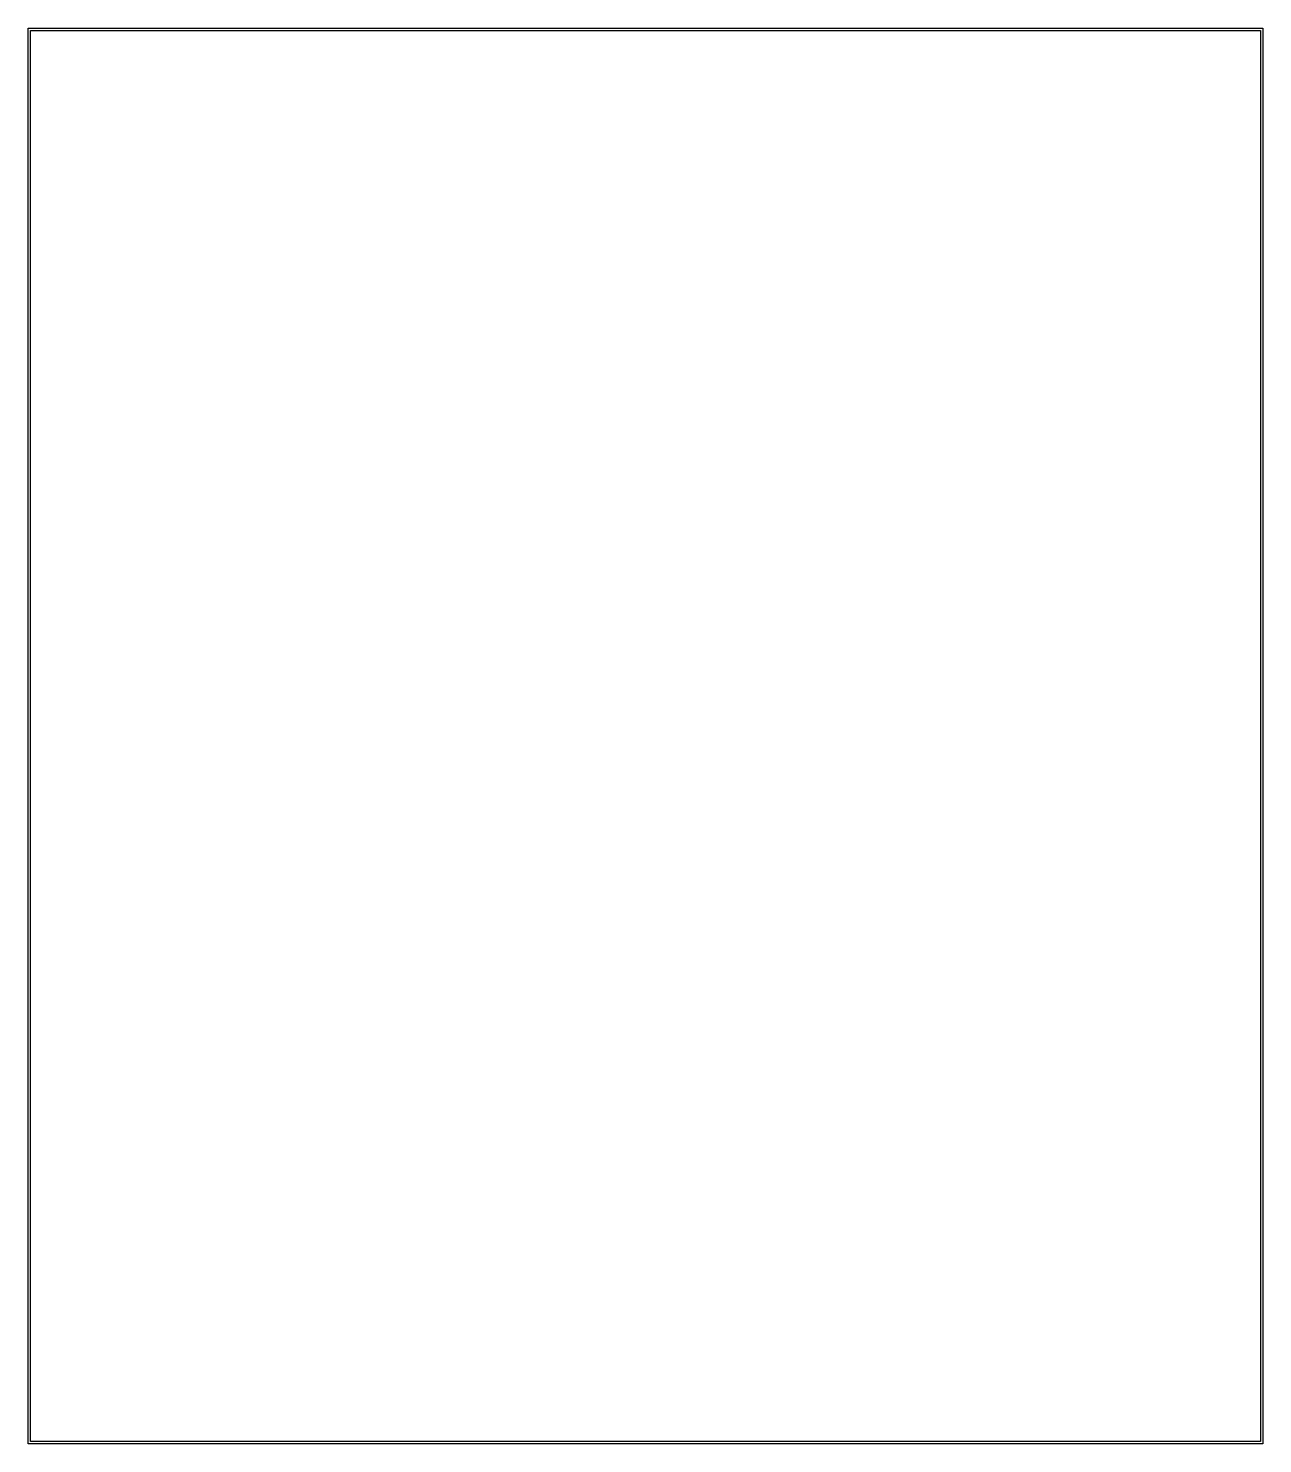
# Model space of a CAD drawing. Header units: millimetres. Extents: x -205 to 205, y -235 to 235.
import ezdxf

# ---------------------------------------------------------------- set-up
doc = ezdxf.new("R2010")
doc.units = ezdxf.units.MM
doc.layers.get('0').update_dxf_attribs({"linetype": 'CONTINUOUS'})

msp = doc.modelspace()

# ---------------------------------------------------------------- linework, layer by layer
for points in [[(205, 235), (205, -235), (-205, -235), (-205, 235)], [(204.25, -234.25), (-204.25, -234.25), (-204.25, 234.25), (204.25, 234.25)]]:
    msp.add_lwpolyline(points, close=True)

doc.saveas('drawing.dxf')
